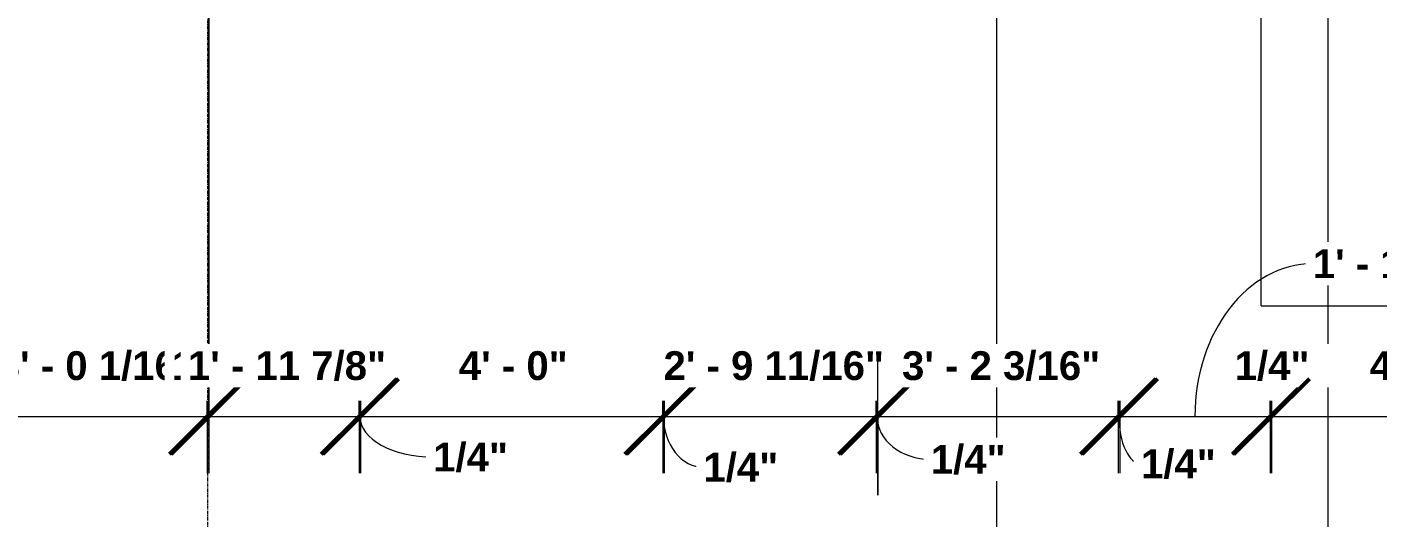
# Model space of a CAD drawing. Header units: inches. Extents: x 21592 to 24810, y -23179 to -20467.
# Drawn here: x 22285.1 to 22499.8, y -22986.8 to -22908.8 of the extents above; entities that cross this region are included whole.
import ezdxf

# ---------------------------------------------------------------- set-up
doc = ezdxf.new("R2010")
doc.units = ezdxf.units.IN
doc.header["$MEASUREMENT"] = 0
doc.linetypes.add('Grid Line 1_2_', pattern=[0.875, 0.5, -0.125, 0.125, -0.125])
for name, color, linetype, lineweight in [('A-ANNO-DIMS', 211, 'Continuous', 9), ('A-ANNO-DIMS-96', 211, 'Continuous', 9), ('A-SITE-SWLK', 140, 'Continuous', 140), ('G-ANNO-SYMB', 111, 'Continuous', 9), ('S-GRID', 1, 'Continuous', 9)]:
    doc.layers.add(name, color=color, linetype=linetype, lineweight=lineweight)
doc.styles.add('Arial_B', font='arialbd.ttf', dxfattribs={"height": 9.132806})
doc.styles.add('Arial_B_1', font='arialbd.ttf', dxfattribs={"height": 4.566403})
doc.dimstyles.new('OD_Dimension', dxfattribs={"dimscale": 12, "dimtxt": 9, "dimasz": 1, "dimexe": 0.75, "dimexo": 0.5, "dimgap": 0.5, "dimtad": 1, "dimdec": 4, "dimrnd": 0.0625, "dimzin": 3, "dimdsep": 46, "dimlunit": 4, "dimtxsty": 'Arial_B', "dimblk1": 'OBLIQUE', "dimblk2": 'OBLIQUE', "dimsah": 1, "dimcen": 0.09, "dimdle": 0.75, "dimazin": 0, "dimtfac": 1, "dimtdec": 4, "dimtix": 1, "dimtmove": 1, "dimatfit": 3, "dimfxl": 1, "dimtvp": 1, "dimtfill": 1, "dimfrac": 2, "dimtolj": 1, "dimtzin": 0, "dimlwd": 13, "dimlwe": 13, "dimarcsym": 2})
doc.dimstyles.new('OD_Dimension_2_3', dxfattribs={"dimscale": 12, "dimtxt": 4.5, "dimasz": 1, "dimexe": 0.75, "dimexo": 0.5, "dimgap": 0.375, "dimtad": 1, "dimdec": 4, "dimrnd": 0.0625, "dimzin": 3, "dimdsep": 46, "dimlunit": 4, "dimtxsty": 'Arial_B_1', "dimblk1": 'OBLIQUE', "dimblk2": 'OBLIQUE', "dimsah": 1, "dimcen": 0.09, "dimdle": 0.75, "dimazin": 0, "dimtfac": 1, "dimtdec": 4, "dimtix": 1, "dimtmove": 0, "dimatfit": 3, "dimfxl": 1, "dimtvp": 1, "dimtfill": 1, "dimfrac": 2, "dimtolj": 1, "dimtzin": 0, "dimlwd": 13, "dimlwe": 13, "dimarcsym": 2})
doc.dimstyles.new('OD_Dimension_2_4', dxfattribs={"dimscale": 12, "dimtxt": 4.5, "dimasz": 1, "dimexe": 0.75, "dimexo": 0.5, "dimgap": 0.375, "dimtad": 1, "dimdec": 4, "dimrnd": 0.0625, "dimzin": 3, "dimdsep": 46, "dimlunit": 4, "dimtxsty": 'Arial_B_1', "dimblk1": 'OBLIQUE', "dimblk2": 'OBLIQUE', "dimsah": 1, "dimcen": 0.09, "dimdle": 0.75, "dimazin": 0, "dimtfac": 1, "dimtdec": 4, "dimtix": 1, "dimtmove": 0, "dimatfit": 3, "dimfxl": 1, "dimtvp": 1, "dimtfill": 1, "dimfrac": 2, "dimtolj": 1, "dimtzin": 0, "dimlwd": 13, "dimlwe": 13, "dimarcsym": 2})
doc.dimstyles.new('OD_Dimension_2_5', dxfattribs={"dimscale": 12, "dimtxt": 4.5, "dimasz": 1, "dimexe": 0.75, "dimexo": 0.5, "dimgap": 0.375, "dimtad": 1, "dimdec": 4, "dimrnd": 0.0625, "dimzin": 3, "dimdsep": 46, "dimlunit": 4, "dimtxsty": 'Arial_B_1', "dimblk1": 'OBLIQUE', "dimblk2": 'OBLIQUE', "dimsah": 1, "dimcen": 0.09, "dimdle": 0.75, "dimazin": 0, "dimtfac": 1, "dimtdec": 4, "dimtix": 1, "dimtmove": 1, "dimatfit": 3, "dimfxl": 1, "dimtvp": 1, "dimtfill": 1, "dimfrac": 2, "dimtolj": 1, "dimtzin": 0, "dimlwd": 13, "dimlwe": 13, "dimarcsym": 2})

# ---------------------------------------------------------------- blocks, each defined once
blk = doc.blocks.new('DIMBLOCK1-Enlarged First Floor Plan _West_')
at = {"layer": 'A-ANNO-DIMS-96', "lineweight": 13}
for p, q in [((22061.64, -22975.77), (22061.64, -23056.53)), ((22061.64, -23047.53), (22061.64, -22975.77)), ((22807.39, -23045.04), (22807.39, -23056.53)), ((22807.39, -23047.53), (22807.39, -23045.04)), ((22052.64, -23047.53), (22816.39, -23047.53))]:
    blk.add_line(p, q, dxfattribs=at)
at = {"layer": 'A-ANNO-DIMS-96', "lineweight": 50}
for p, q in [((22061.64, -23047.53), (22067.64, -23041.53)), ((22807.39, -23047.53), (22813.39, -23041.53)), ((22061.64, -23047.53), (22055.64, -23053.53)), ((22807.39, -23047.53), (22801.39, -23053.53))]:
    blk.add_line(p, q, dxfattribs=at)
at = {"layer": 'A-ANNO-DIMS-96', "lineweight": 13}
blk.add_ellipse((22465.02, -23047.53), major_axis=(30.5, 0), ratio=0.236231, start_param=1.570796, end_param=3.141593, dxfattribs=at)
at = {"layer": 'A-ANNO-DIMS-96', "color": 0, "lineweight": 13, "insert": (22404.02, -23035.76), "char_height": 9.1328, "width": 73.2, "attachment_point": 1, "line_spacing_factor": 0.938532, "style": 'Arial_B', "bg_fill": 3, "box_fill_scale": 1.25, "bg_fill_color": 0, "bg_fill_transparency": 0}
blk.add_mtext('62\' - 1 3/4"', dxfattribs=at)
blk = doc.blocks.new('_Oblique')
at = {"color": 0, "linetype": 'ByBlock', "lineweight": -2}
blk.add_line((-0.5, -0.5), (0.5, 0.5), dxfattribs=at)
blk = doc.blocks.new('DIMBLOCK68-Enlarged First Floor Plan _West_')
at = {"layer": 'A-ANNO-DIMS-96', "lineweight": 13}
for p, q in [((22277.7, -22804.43), (22277.7, -22979.65)), ((22277.7, -22970.65), (22277.7, -22804.43)), ((22313.77, -22968.16), (22313.77, -22979.65)), ((22313.77, -22970.65), (22313.77, -22968.16)), ((22277.7, -22970.65), (22313.77, -22970.65))]:
    blk.add_line(p, q, dxfattribs=at)
at = {"layer": 'A-ANNO-DIMS-96', "lineweight": 50}
for p, q in [((22277.7, -22970.65), (22283.7, -22964.65)), ((22313.77, -22970.65), (22319.77, -22964.65)), ((22277.7, -22970.65), (22271.7, -22976.65)), ((22313.77, -22970.65), (22307.77, -22976.65))]:
    blk.add_line(p, q, dxfattribs=at)
at = {"layer": 'A-ANNO-DIMS-96', "color": 0, "lineweight": 13, "insert": (22280.48, -22960.29), "char_height": 4.5664, "width": 36.6, "attachment_point": 1, "line_spacing_factor": 0.938532, "style": 'Arial_B_1', "bg_fill": 3, "box_fill_scale": 1.25, "bg_fill_color": 0, "bg_fill_transparency": 0}
blk.add_mtext('3\' - 0 1/16"', dxfattribs=at)
blk = doc.blocks.new('DIMBLOCK69-Enlarged First Floor Plan _West_')
at = {"layer": 'A-ANNO-DIMS-96', "lineweight": 13}
for p, q in [((22314.02, -22804.62), (22314.02, -22979.65)), ((22314.02, -22970.65), (22314.02, -22804.62)), ((22313.77, -22968.16), (22313.77, -22979.65)), ((22313.77, -22970.65), (22313.77, -22968.16)), ((22313.77, -22970.65), (22314.02, -22970.65))]:
    blk.add_line(p, q, dxfattribs=at)
at = {"layer": 'A-ANNO-DIMS-96', "lineweight": 50}
for p, q in [((22313.77, -22970.65), (22319.77, -22964.65)), ((22314.02, -22970.65), (22320.02, -22964.65)), ((22313.77, -22970.65), (22307.77, -22976.65)), ((22314.02, -22970.65), (22308.02, -22976.65))]:
    blk.add_line(p, q, dxfattribs=at)
at = {"layer": 'A-ANNO-DIMS-96', "color": 0, "lineweight": 13, "insert": (22308.14, -22960.29), "char_height": 4.566, "width": 13.8, "attachment_point": 1, "line_spacing_factor": 0.938532, "style": 'Arial_B_1', "bg_fill": 3, "box_fill_scale": 1.25, "bg_fill_color": 0, "bg_fill_transparency": 0}
blk.add_mtext('1/4"', dxfattribs=at)
blk = doc.blocks.new('DIMBLOCK70-Enlarged First Floor Plan _West_')
at = {"layer": 'A-ANNO-DIMS-96', "lineweight": 13}
for p, q in [((22314.02, -22804.62), (22314.02, -22979.65)), ((22314.02, -22970.65), (22314.02, -22804.62)), ((22337.89, -22968.16), (22337.89, -22979.65)), ((22337.89, -22970.65), (22337.89, -22968.16)), ((22314.02, -22970.65), (22337.89, -22970.65))]:
    blk.add_line(p, q, dxfattribs=at)
at = {"layer": 'A-ANNO-DIMS-96', "lineweight": 50}
for p, q in [((22314.02, -22970.65), (22320.02, -22964.65)), ((22337.89, -22970.65), (22343.89, -22964.65)), ((22314.02, -22970.65), (22308.02, -22976.65)), ((22337.89, -22970.65), (22331.89, -22976.65))]:
    blk.add_line(p, q, dxfattribs=at)
at = {"layer": 'A-ANNO-DIMS-96', "color": 0, "lineweight": 13, "insert": (22310.7, -22960.29), "char_height": 4.5664, "width": 36.6, "attachment_point": 1, "line_spacing_factor": 0.938532, "style": 'Arial_B_1', "bg_fill": 3, "box_fill_scale": 1.25, "bg_fill_color": 0, "bg_fill_transparency": 0}
blk.add_mtext('1\' - 11 7/8"', dxfattribs=at)
blk = doc.blocks.new('DIMBLOCK71-Enlarged First Floor Plan _West_')
at = {"layer": 'A-ANNO-DIMS-96', "lineweight": 50}
for p, q in [((22337.89, -22970.65), (22343.89, -22964.65)), ((22338.14, -22970.65), (22344.14, -22964.65)), ((22337.89, -22970.65), (22331.89, -22976.65)), ((22338.14, -22970.65), (22332.14, -22976.65))]:
    blk.add_line(p, q, dxfattribs=at)
at = {"layer": 'A-ANNO-DIMS-96', "lineweight": 13}
for p, q in [((22337.89, -22968.16), (22337.89, -22979.65)), ((22337.89, -22970.65), (22337.89, -22968.16)), ((22338.14, -22968.16), (22338.14, -22979.65)), ((22338.14, -22970.65), (22338.14, -22968.16)), ((22337.89, -22970.65), (22338.14, -22970.65))]:
    blk.add_line(p, q, dxfattribs=at)
blk.add_ellipse((22349.67, -22970.65), major_axis=(11.65, 0), ratio=0.552861, start_param=3.141593, end_param=4.712389, dxfattribs=at)
at = {"layer": 'A-ANNO-DIMS-96', "color": 0, "lineweight": 13, "insert": (22349.67, -22974.81), "char_height": 4.566, "width": 13.8, "attachment_point": 1, "line_spacing_factor": 0.938532, "style": 'Arial_B_1', "bg_fill": 3, "box_fill_scale": 1.25, "bg_fill_color": 0, "bg_fill_transparency": 0}
blk.add_mtext('1/4"', dxfattribs=at)
blk = doc.blocks.new('DIMBLOCK72-Enlarged First Floor Plan _West_')
at = {"layer": 'A-ANNO-DIMS-96', "lineweight": 50}
for p, q in [((22338.14, -22970.65), (22344.14, -22964.65)), ((22386.14, -22970.65), (22392.14, -22964.65)), ((22338.14, -22970.65), (22332.14, -22976.65)), ((22386.14, -22970.65), (22380.14, -22976.65))]:
    blk.add_line(p, q, dxfattribs=at)
at = {"layer": 'A-ANNO-DIMS-96', "lineweight": 13}
for p, q in [((22338.14, -22968.16), (22338.14, -22979.65)), ((22338.14, -22970.65), (22338.14, -22968.16)), ((22386.14, -22968.16), (22386.14, -22979.65)), ((22386.14, -22970.65), (22386.14, -22968.16)), ((22338.14, -22970.65), (22386.14, -22970.65))]:
    blk.add_line(p, q, dxfattribs=at)
at = {"layer": 'A-ANNO-DIMS-96', "color": 0, "lineweight": 13, "insert": (22353.75, -22960.29), "char_height": 4.566, "width": 20.1429, "attachment_point": 1, "line_spacing_factor": 0.938532, "style": 'Arial_B_1', "bg_fill": 3, "box_fill_scale": 1.25, "bg_fill_color": 0, "bg_fill_transparency": 0}
blk.add_mtext('4\' - 0"', dxfattribs=at)
blk = doc.blocks.new('DIMBLOCK73-Enlarged First Floor Plan _West_')
at = {"layer": 'A-ANNO-DIMS-96', "lineweight": 50}
for p, q in [((22386.14, -22970.65), (22392.14, -22964.65)), ((22386.39, -22970.65), (22392.39, -22964.65)), ((22386.14, -22970.65), (22380.14, -22976.65)), ((22386.39, -22970.65), (22380.39, -22976.65))]:
    blk.add_line(p, q, dxfattribs=at)
at = {"layer": 'A-ANNO-DIMS-96', "lineweight": 13}
for p, q in [((22386.14, -22968.16), (22386.14, -22979.65)), ((22386.14, -22970.65), (22386.14, -22968.16)), ((22386.39, -22968.16), (22386.39, -22979.65)), ((22386.39, -22970.65), (22386.39, -22968.16)), ((22386.14, -22970.65), (22386.39, -22970.65))]:
    blk.add_line(p, q, dxfattribs=at)
blk.add_ellipse((22392.61, -22970.65), major_axis=(0, 8.05), ratio=0.787893, start_param=1.570796, end_param=3.141593, dxfattribs=at)
at = {"layer": 'A-ANNO-DIMS-96', "color": 0, "lineweight": 13, "insert": (22392.61, -22976.41), "char_height": 4.566, "width": 13.8, "attachment_point": 1, "line_spacing_factor": 0.938532, "style": 'Arial_B_1', "bg_fill": 3, "box_fill_scale": 1.25, "bg_fill_color": 0, "bg_fill_transparency": 0}
blk.add_mtext('1/4"', dxfattribs=at)
blk = doc.blocks.new('DIMBLOCK74-Enlarged First Floor Plan _West_')
at = {"layer": 'A-ANNO-DIMS-96', "lineweight": 50}
for p, q in [((22386.39, -22970.65), (22392.39, -22964.65)), ((22420.08, -22970.65), (22426.08, -22964.65)), ((22386.39, -22970.65), (22380.39, -22976.65)), ((22420.08, -22970.65), (22414.08, -22976.65))]:
    blk.add_line(p, q, dxfattribs=at)
at = {"layer": 'A-ANNO-DIMS-96', "lineweight": 13}
for p, q in [((22386.39, -22968.16), (22386.39, -22979.65)), ((22386.39, -22970.65), (22386.39, -22968.16)), ((22420.08, -22968.16), (22420.08, -22979.65)), ((22420.08, -22970.65), (22420.08, -22968.16)), ((22386.39, -22970.65), (22420.08, -22970.65))]:
    blk.add_line(p, q, dxfattribs=at)
at = {"layer": 'A-ANNO-DIMS-96', "color": 0, "lineweight": 13, "insert": (22386.27, -22960.29), "char_height": 4.5664, "width": 40.7143, "attachment_point": 1, "line_spacing_factor": 0.938532, "style": 'Arial_B_1', "bg_fill": 3, "box_fill_scale": 1.25, "bg_fill_color": 0, "bg_fill_transparency": 0}
blk.add_mtext('2\' - 9 11/16"', dxfattribs=at)
blk = doc.blocks.new('DIMBLOCK75-Enlarged First Floor Plan _West_')
at = {"layer": 'A-ANNO-DIMS-96', "lineweight": 13}
for p, q in [((22420.33, -22983.16), (22420.33, -22961.65)), ((22420.08, -22968.16), (22420.08, -22979.65)), ((22420.08, -22970.65), (22420.08, -22968.16)), ((22420.08, -22970.65), (22420.33, -22970.65)), ((22420.33, -22970.65), (22420.33, -22983.16))]:
    blk.add_line(p, q, dxfattribs=at)
at = {"layer": 'A-ANNO-DIMS-96', "lineweight": 50}
for p, q in [((22420.08, -22970.65), (22426.08, -22964.65)), ((22420.33, -22970.65), (22426.33, -22964.65)), ((22420.08, -22970.65), (22414.08, -22976.65)), ((22420.33, -22970.65), (22414.33, -22976.65))]:
    blk.add_line(p, q, dxfattribs=at)
at = {"layer": 'A-ANNO-DIMS-96', "lineweight": 13}
blk.add_ellipse((22428.74, -22970.65), major_axis=(8.53, 0), ratio=0.796721, start_param=3.141593, end_param=4.712389, dxfattribs=at)
at = {"layer": 'A-ANNO-DIMS-96', "color": 0, "lineweight": 13, "insert": (22428.74, -22975.16), "char_height": 4.566, "width": 13.8, "attachment_point": 1, "line_spacing_factor": 0.938532, "style": 'Arial_B_1', "bg_fill": 3, "box_fill_scale": 1.25, "bg_fill_color": 0, "bg_fill_transparency": 0}
blk.add_mtext('1/4"', dxfattribs=at)
blk = doc.blocks.new('DIMBLOCK76-Enlarged First Floor Plan _West_')
at = {"layer": 'A-ANNO-DIMS-96', "lineweight": 13}
for p, q in [((22420.33, -22983.16), (22420.33, -22961.65)), ((22458.52, -22968.16), (22458.52, -22979.65)), ((22458.52, -22970.65), (22458.52, -22968.16)), ((22420.33, -22970.65), (22458.52, -22970.65)), ((22420.33, -22970.65), (22420.33, -22983.16))]:
    blk.add_line(p, q, dxfattribs=at)
at = {"layer": 'A-ANNO-DIMS-96', "lineweight": 50}
for p, q in [((22420.33, -22970.65), (22426.33, -22964.65)), ((22458.52, -22970.65), (22464.52, -22964.65)), ((22420.33, -22970.65), (22414.33, -22976.65)), ((22458.52, -22970.65), (22452.52, -22976.65))]:
    blk.add_line(p, q, dxfattribs=at)
at = {"layer": 'A-ANNO-DIMS-96', "color": 0, "lineweight": 13, "insert": (22424.17, -22960.29), "char_height": 4.5664, "width": 36.6, "attachment_point": 1, "line_spacing_factor": 0.938532, "style": 'Arial_B_1', "bg_fill": 3, "box_fill_scale": 1.25, "bg_fill_color": 0, "bg_fill_transparency": 0}
blk.add_mtext('3\' - 2 3/16"', dxfattribs=at)
blk = doc.blocks.new('DIMBLOCK77-Enlarged First Floor Plan _West_')
at = {"layer": 'A-ANNO-DIMS-96', "lineweight": 50}
for p, q in [((22458.52, -22970.65), (22464.52, -22964.65)), ((22458.77, -22970.65), (22464.77, -22964.65)), ((22458.52, -22970.65), (22452.52, -22976.65)), ((22458.77, -22970.65), (22452.77, -22976.65))]:
    blk.add_line(p, q, dxfattribs=at)
at = {"layer": 'A-ANNO-DIMS-96', "lineweight": 13}
for p, q in [((22458.52, -22968.16), (22458.52, -22979.65)), ((22458.52, -22970.65), (22458.52, -22968.16)), ((22458.77, -22968.16), (22458.77, -22979.65)), ((22458.77, -22970.65), (22458.77, -22968.16)), ((22458.52, -22970.65), (22458.77, -22970.65))]:
    blk.add_line(p, q, dxfattribs=at)
blk.add_ellipse((22462.14, -22970.65), major_axis=(0, 7.51), ratio=0.466424, start_param=1.570796, end_param=3.141593, dxfattribs=at)
at = {"layer": 'A-ANNO-DIMS-96', "color": 0, "lineweight": 13, "insert": (22462.14, -22975.88), "char_height": 4.566, "width": 13.8, "attachment_point": 1, "line_spacing_factor": 0.938532, "style": 'Arial_B_1', "bg_fill": 3, "box_fill_scale": 1.25, "bg_fill_color": 0, "bg_fill_transparency": 0}
blk.add_mtext('1/4"', dxfattribs=at)
blk = doc.blocks.new('DIMBLOCK78-Enlarged First Floor Plan _West_')
at = {"layer": 'A-ANNO-DIMS-96', "lineweight": 50}
for p, q in [((22458.77, -22970.65), (22464.77, -22964.65)), ((22482.64, -22970.65), (22488.64, -22964.65)), ((22458.77, -22970.65), (22452.77, -22976.65)), ((22482.64, -22970.65), (22476.64, -22976.65))]:
    blk.add_line(p, q, dxfattribs=at)
at = {"layer": 'A-ANNO-DIMS-96', "lineweight": 13}
for p, q in [((22458.77, -22968.16), (22458.77, -22979.65)), ((22458.77, -22970.65), (22458.77, -22968.16)), ((22482.64, -22968.16), (22482.64, -22979.65)), ((22482.64, -22970.65), (22482.64, -22968.16)), ((22458.77, -22970.65), (22482.64, -22970.65))]:
    blk.add_line(p, q, dxfattribs=at)
blk.add_ellipse((22489.44, -22970.65), major_axis=(0, 24.24), ratio=0.772764, start_param=0, end_param=1.570796, dxfattribs=at)
at = {"layer": 'A-ANNO-DIMS-96', "color": 0, "lineweight": 13, "insert": (22489.44, -22944.12), "char_height": 4.5664, "width": 36.6, "attachment_point": 1, "line_spacing_factor": 0.938532, "style": 'Arial_B_1', "bg_fill": 3, "box_fill_scale": 1.25, "bg_fill_color": 0, "bg_fill_transparency": 0}
blk.add_mtext('1\' - 11 7/8"', dxfattribs=at)
blk = doc.blocks.new('DIMBLOCK79-Enlarged First Floor Plan _West_')
at = {"layer": 'A-ANNO-DIMS-96', "lineweight": 50}
for p, q in [((22482.64, -22970.65), (22488.64, -22964.65)), ((22482.89, -22970.65), (22488.89, -22964.65)), ((22482.64, -22970.65), (22476.64, -22976.65)), ((22482.89, -22970.65), (22476.89, -22976.65))]:
    blk.add_line(p, q, dxfattribs=at)
at = {"layer": 'A-ANNO-DIMS-96', "lineweight": 13}
for p, q in [((22482.64, -22968.16), (22482.64, -22979.65)), ((22482.64, -22970.65), (22482.64, -22968.16)), ((22482.89, -22968.16), (22482.89, -22979.65)), ((22482.89, -22970.65), (22482.89, -22968.16)), ((22482.64, -22970.65), (22482.89, -22970.65))]:
    blk.add_line(p, q, dxfattribs=at)
at = {"layer": 'A-ANNO-DIMS-96', "color": 0, "lineweight": 13, "insert": (22477.02, -22960.29), "char_height": 4.566, "width": 13.8, "attachment_point": 1, "line_spacing_factor": 0.938532, "style": 'Arial_B_1', "bg_fill": 3, "box_fill_scale": 1.25, "bg_fill_color": 0, "bg_fill_transparency": 0}
blk.add_mtext('1/4"', dxfattribs=at)
blk = doc.blocks.new('DIMBLOCK80-Enlarged First Floor Plan _West_')
at = {"layer": 'A-ANNO-DIMS-96', "lineweight": 50}
for p, q in [((22482.89, -22970.65), (22488.89, -22964.65)), ((22530.89, -22970.65), (22536.89, -22964.65)), ((22482.89, -22970.65), (22476.89, -22976.65)), ((22530.89, -22970.65), (22524.89, -22976.65))]:
    blk.add_line(p, q, dxfattribs=at)
at = {"layer": 'A-ANNO-DIMS-96', "lineweight": 13}
for p, q in [((22482.89, -22968.16), (22482.89, -22979.65)), ((22482.89, -22970.65), (22482.89, -22968.16)), ((22530.89, -22968.16), (22530.89, -22979.65)), ((22530.89, -22970.65), (22530.89, -22968.16)), ((22482.89, -22970.65), (22530.89, -22970.65))]:
    blk.add_line(p, q, dxfattribs=at)
at = {"layer": 'A-ANNO-DIMS-96', "color": 0, "lineweight": 13, "insert": (22498.5, -22960.29), "char_height": 4.566, "width": 20.1429, "attachment_point": 1, "line_spacing_factor": 0.938532, "style": 'Arial_B_1', "bg_fill": 3, "box_fill_scale": 1.25, "bg_fill_color": 0, "bg_fill_transparency": 0}
blk.add_mtext('4\' - 0"', dxfattribs=at)

msp = doc.modelspace()

# ---------------------------------------------------------------- linework, layer by layer
at = {"layer": 'A-SITE-SWLK', "color": 43, "lineweight": 13}
for q in [(22481.21625, -22798.61531), (22775.01523, -22953.08555)]:
    msp.add_line((22481.21625, -22953.08555), q, dxfattribs=at)
at = {"layer": 'G-ANNO-SYMB'}
for p, q in [((22491.854, -20695.61128), (22491.854, -23072.22867)), ((22439.17362, -20818.08211), (22439.17362, -23072.22867))]:
    msp.add_line(p, q, dxfattribs=at)
at = {"layer": 'S-GRID', "linetype": 'Grid Line 1_2_'}
msp.add_line((22313.89023, -23049.14903), (22313.89023, -20633.37408), dxfattribs=at)

# ---------------------------------------------------------------- next in the draw order: dimensions: what is measured, and where the dimension line sits
at = {"layer": 'A-ANNO-DIMS', "lineweight": 13}
dim = msp.add_linear_dim(base=(22807.39023, -23047.52547), p1=(22061.64023, -22969.76788), p2=(22807.39023, -23039.04019), dimstyle='OD_Dimension', override={"dimpost": '<>', "dimfxl": 748.960423}, dxfattribs=at)
dim.commit()
dim.dimension.update_dxf_attribs({"geometry": 'DIMBLOCK1-Enlarged First Floor Plan _West_', "text_midpoint": (22440.61523, -23041.8476), "dimtype": 160})

# ---------------------------------------------------------------- next in the draw order: dimensions: what is measured, and where the dimension line sits
dim = msp.add_linear_dim(base=(22313.76523, -22970.64582), p1=(22277.70273, -22798.42781), p2=(22313.76523, -22962.16053), dimstyle='OD_Dimension_2_3', override={"dimpost": '<>', "dimfxl": 167.657116}, dxfattribs=at)
dim.commit()
dim.dimension.update_dxf_attribs({"geometry": 'DIMBLOCK68-Enlarged First Floor Plan _West_', "text_midpoint": (22295.73398, -22963.78474)})

# ---------------------------------------------------------------- next in the draw order: dimensions: what is measured, and where the dimension line sits
dim = msp.add_linear_dim(base=(22314.01523, -22970.64582), p1=(22313.76523, -22962.16053), p2=(22314.01523, -22798.61531), dimstyle='OD_Dimension_2_4', override={"dimpost": '<>', "dimfxl": 163.545415}, dxfattribs=at)
dim.commit()
dim.dimension.update_dxf_attribs({"geometry": 'DIMBLOCK69-Enlarged First Floor Plan _West_', "text_midpoint": (22313.89023, -22963.78474)})

# ---------------------------------------------------------------- next in the draw order: dimensions: what is measured, and where the dimension line sits
dim = msp.add_linear_dim(base=(22337.89023, -22970.64582), p1=(22314.01523, -22798.61531), p2=(22337.89023, -22962.16053), dimstyle='OD_Dimension_2_4', override={"dimpost": '<>', "dimfxl": 165.278722}, dxfattribs=at)
dim.commit()
dim.dimension.update_dxf_attribs({"geometry": 'DIMBLOCK70-Enlarged First Floor Plan _West_', "text_midpoint": (22325.95273, -22963.78318)})

# ---------------------------------------------------------------- next in the draw order: dimensions: what is measured, and where the dimension line sits
dim = msp.add_linear_dim(base=(22338.14023, -22970.64582), p1=(22337.89023, -22962.16053), p2=(22338.14023, -22962.16053), dimstyle='OD_Dimension_2_5', override={"dimpost": '<>', "dimfxl": 0.25}, dxfattribs=at)
dim.commit()
dim.dimension.update_dxf_attribs({"geometry": 'DIMBLOCK71-Enlarged First Floor Plan _West_', "text_midpoint": (22356.56712, -22977.85127), "dimtype": 160})

# ---------------------------------------------------------------- next in the draw order: dimensions: what is measured, and where the dimension line sits
dim = msp.add_linear_dim(base=(22386.14023, -22970.64582), p1=(22338.14023, -22962.16053), p2=(22386.14023, -22962.16053), dimstyle='OD_Dimension_2_4', override={"dimpost": '<>', "dimfxl": 48}, dxfattribs=at)
dim.commit()
dim.dimension.update_dxf_attribs({"geometry": 'DIMBLOCK72-Enlarged First Floor Plan _West_', "text_midpoint": (22362.14023, -22963.81433)})

# ---------------------------------------------------------------- next in the draw order: dimensions: what is measured, and where the dimension line sits
dim = msp.add_linear_dim(base=(22386.39023, -22970.64582), p1=(22386.14023, -22962.16053), p2=(22386.39023, -22962.16053), dimstyle='OD_Dimension_2_5', override={"dimpost": '<>', "dimfxl": 0.25}, dxfattribs=at)
dim.commit()
dim.dimension.update_dxf_attribs({"geometry": 'DIMBLOCK73-Enlarged First Floor Plan _West_', "text_midpoint": (22399.50663, -22979.45796), "dimtype": 160})

# ---------------------------------------------------------------- next in the draw order: dimensions: what is measured, and where the dimension line sits
dim = msp.add_linear_dim(base=(22420.07773, -22970.64582), p1=(22386.39023, -22962.16053), p2=(22420.07773, -22962.16053), dimstyle='OD_Dimension_2_4', override={"dimpost": '<>', "dimfxl": 33.6875}, dxfattribs=at)
dim.commit()
dim.dimension.update_dxf_attribs({"geometry": 'DIMBLOCK74-Enlarged First Floor Plan _West_', "text_midpoint": (22403.23398, -22963.78318)})

# ---------------------------------------------------------------- next in the draw order: dimensions: what is measured, and where the dimension line sits
dim = msp.add_linear_dim(base=(22420.32773, -22970.64582), p1=(22420.07773, -22962.16053), p2=(22420.32773, -22977.16403), dimstyle='OD_Dimension_2_5', override={"dimpost": '<>', "dimfxl": 15.005581}, dxfattribs=at)
dim.commit()
dim.dimension.update_dxf_attribs({"geometry": 'DIMBLOCK75-Enlarged First Floor Plan _West_', "text_midpoint": (22435.63558, -22978.2077), "dimtype": 160})

# ---------------------------------------------------------------- next in the draw order: dimensions: what is measured, and where the dimension line sits
dim = msp.add_linear_dim(base=(22458.51523, -22970.64582), p1=(22420.32773, -22977.16403), p2=(22458.51523, -22962.16053), dimstyle='OD_Dimension_2_4', override={"dimpost": '<>', "dimfxl": 41.029138}, dxfattribs=at)
dim.commit()
dim.dimension.update_dxf_attribs({"geometry": 'DIMBLOCK76-Enlarged First Floor Plan _West_', "text_midpoint": (22439.42148, -22963.78474)})

# ---------------------------------------------------------------- next in the draw order: dimensions: what is measured, and where the dimension line sits
dim = msp.add_linear_dim(base=(22458.76523, -22970.64582), p1=(22458.51523, -22962.16053), p2=(22458.76523, -22962.16053), dimstyle='OD_Dimension_2_5', override={"dimpost": '<>', "dimfxl": 0.25}, dxfattribs=at)
dim.commit()
dim.dimension.update_dxf_attribs({"geometry": 'DIMBLOCK77-Enlarged First Floor Plan _West_', "text_midpoint": (22469.04422, -22978.92187), "dimtype": 160})

# ---------------------------------------------------------------- next in the draw order: dimensions: what is measured, and where the dimension line sits
dim = msp.add_linear_dim(base=(22482.64023, -22970.64582), p1=(22458.76523, -22962.16053), p2=(22482.64023, -22962.16053), dimstyle='OD_Dimension_2_5', override={"dimpost": '<>', "dimfxl": 23.875}, dxfattribs=at)
dim.commit()
dim.dimension.update_dxf_attribs({"geometry": 'DIMBLOCK78-Enlarged First Floor Plan _West_', "text_midpoint": (22507.73784, -22947.1651), "dimtype": 160})

# ---------------------------------------------------------------- next in the draw order: dimensions: what is measured, and where the dimension line sits
dim = msp.add_linear_dim(base=(22482.89023, -22970.64582), p1=(22482.64023, -22962.16053), p2=(22482.89023, -22962.16053), dimstyle='OD_Dimension_2_4', override={"dimpost": '<>', "dimfxl": 0.25}, dxfattribs=at)
dim.commit()
dim.dimension.update_dxf_attribs({"geometry": 'DIMBLOCK79-Enlarged First Floor Plan _West_', "text_midpoint": (22482.76523, -22963.78474)})

# ---------------------------------------------------------------- next in the draw order: dimensions: what is measured, and where the dimension line sits
dim = msp.add_linear_dim(base=(22530.89023, -22970.64582), p1=(22482.89023, -22962.16053), p2=(22530.89023, -22962.16053), dimstyle='OD_Dimension_2_4', override={"dimpost": '<>', "dimfxl": 48}, dxfattribs=at)
dim.commit()
dim.dimension.update_dxf_attribs({"geometry": 'DIMBLOCK80-Enlarged First Floor Plan _West_', "text_midpoint": (22506.89023, -22963.81433)})

doc.saveas('drawing.dxf')
